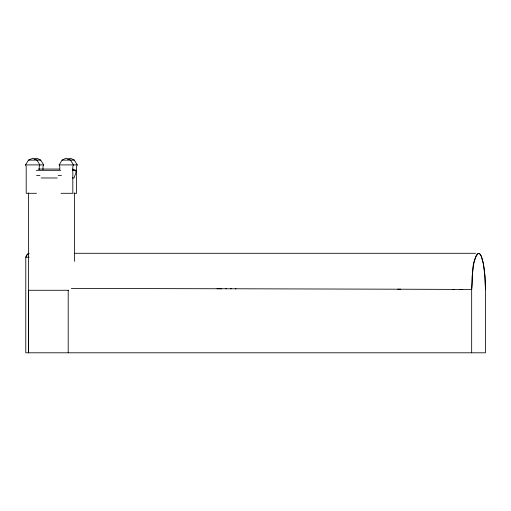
<?xml version="1.0" encoding="UTF-8"?>
<svg xmlns="http://www.w3.org/2000/svg" width="511" height="511" viewBox="0 0 511 511"><rect width="100%" height="100%" fill="white"/><g stroke="black" fill="none" stroke-linecap="round" stroke-linejoin="round"><path stroke-width="0.77" d="M67.816 159.164L70.422 158.206L74.325 160.122L77.25 164.906L76.605 166.503L76.605 193.299L73.923 193.299M34.218 159.164L36.818 158.206L40.727 160.122L43.652 164.906L43.001 166.503L43.001 169.652M36.537 193.299L26.202 193.299L26.202 166.503L25.55 164.906L28.475 160.122L33.03 158.206L36.939 160.122L39.864 164.906L39.219 166.503L39.219 169.652M59.8 169.652L59.8 166.503L59.148 164.906L62.08 160.122L65.983 158.206L70.537 160.122L73.469 164.906L72.818 166.503L72.818 193.299L61.045 193.299M28.788 253.29L27.07 254.67L25.78 257.225L25.78 352.794L485.45 352.794L485.45 289.181C485.124 278.974 484.92 268.575 482.148 258.675C481.349 256.784 480.819 253.501 478.322 253.29C470.305 262.711 473.263 277.997 471.666 289.469L471.666 352.794M29.095 253.271L27.441 254.184L25.78 257.225L29.178 257.225M28.475 160.122L40.727 160.122M62.08 160.122L74.325 160.122M25.55 164.906L43.652 164.906M59.148 164.906L77.25 164.906M38.248 169.052L59.372 169.052M36.326 170.329L60.764 170.329M72.492 170.329L75.864 170.329L75.864 172.878L74.05 177.981L72.326 177.981M36.581 175.433L39.941 175.433M58.203 175.433L61.435 175.433M41.167 177.981L57.238 177.981M74.549 253.29L475.537 253.29M68.602 290.274L28.52 290.274L28.52 352.794M71.278 288.453L226.52 288.76M230.512 288.772L236.031 288.785M452.752 289.392L462.212 289.43M397.692 289.207L454.752 289.405M217.015 288.741L221.768 288.753M225.779 288.76L231.279 288.772M235.239 288.779L400.739 289.213M459.504 289.424L471.666 289.469L472.196 276.017L473.786 263.561L475.907 256.113L476.967 254.267L478.558 253.264L480.148 254.267L481.209 256.107L483.329 263.555L484.92 276.004L485.45 289.181M72.243 169.052L75.864 170.329M74.389 192.928L74.389 261.332M68.206 290.274L68.206 352.794M28.412 192.928L28.412 352.794"/></g></svg>
